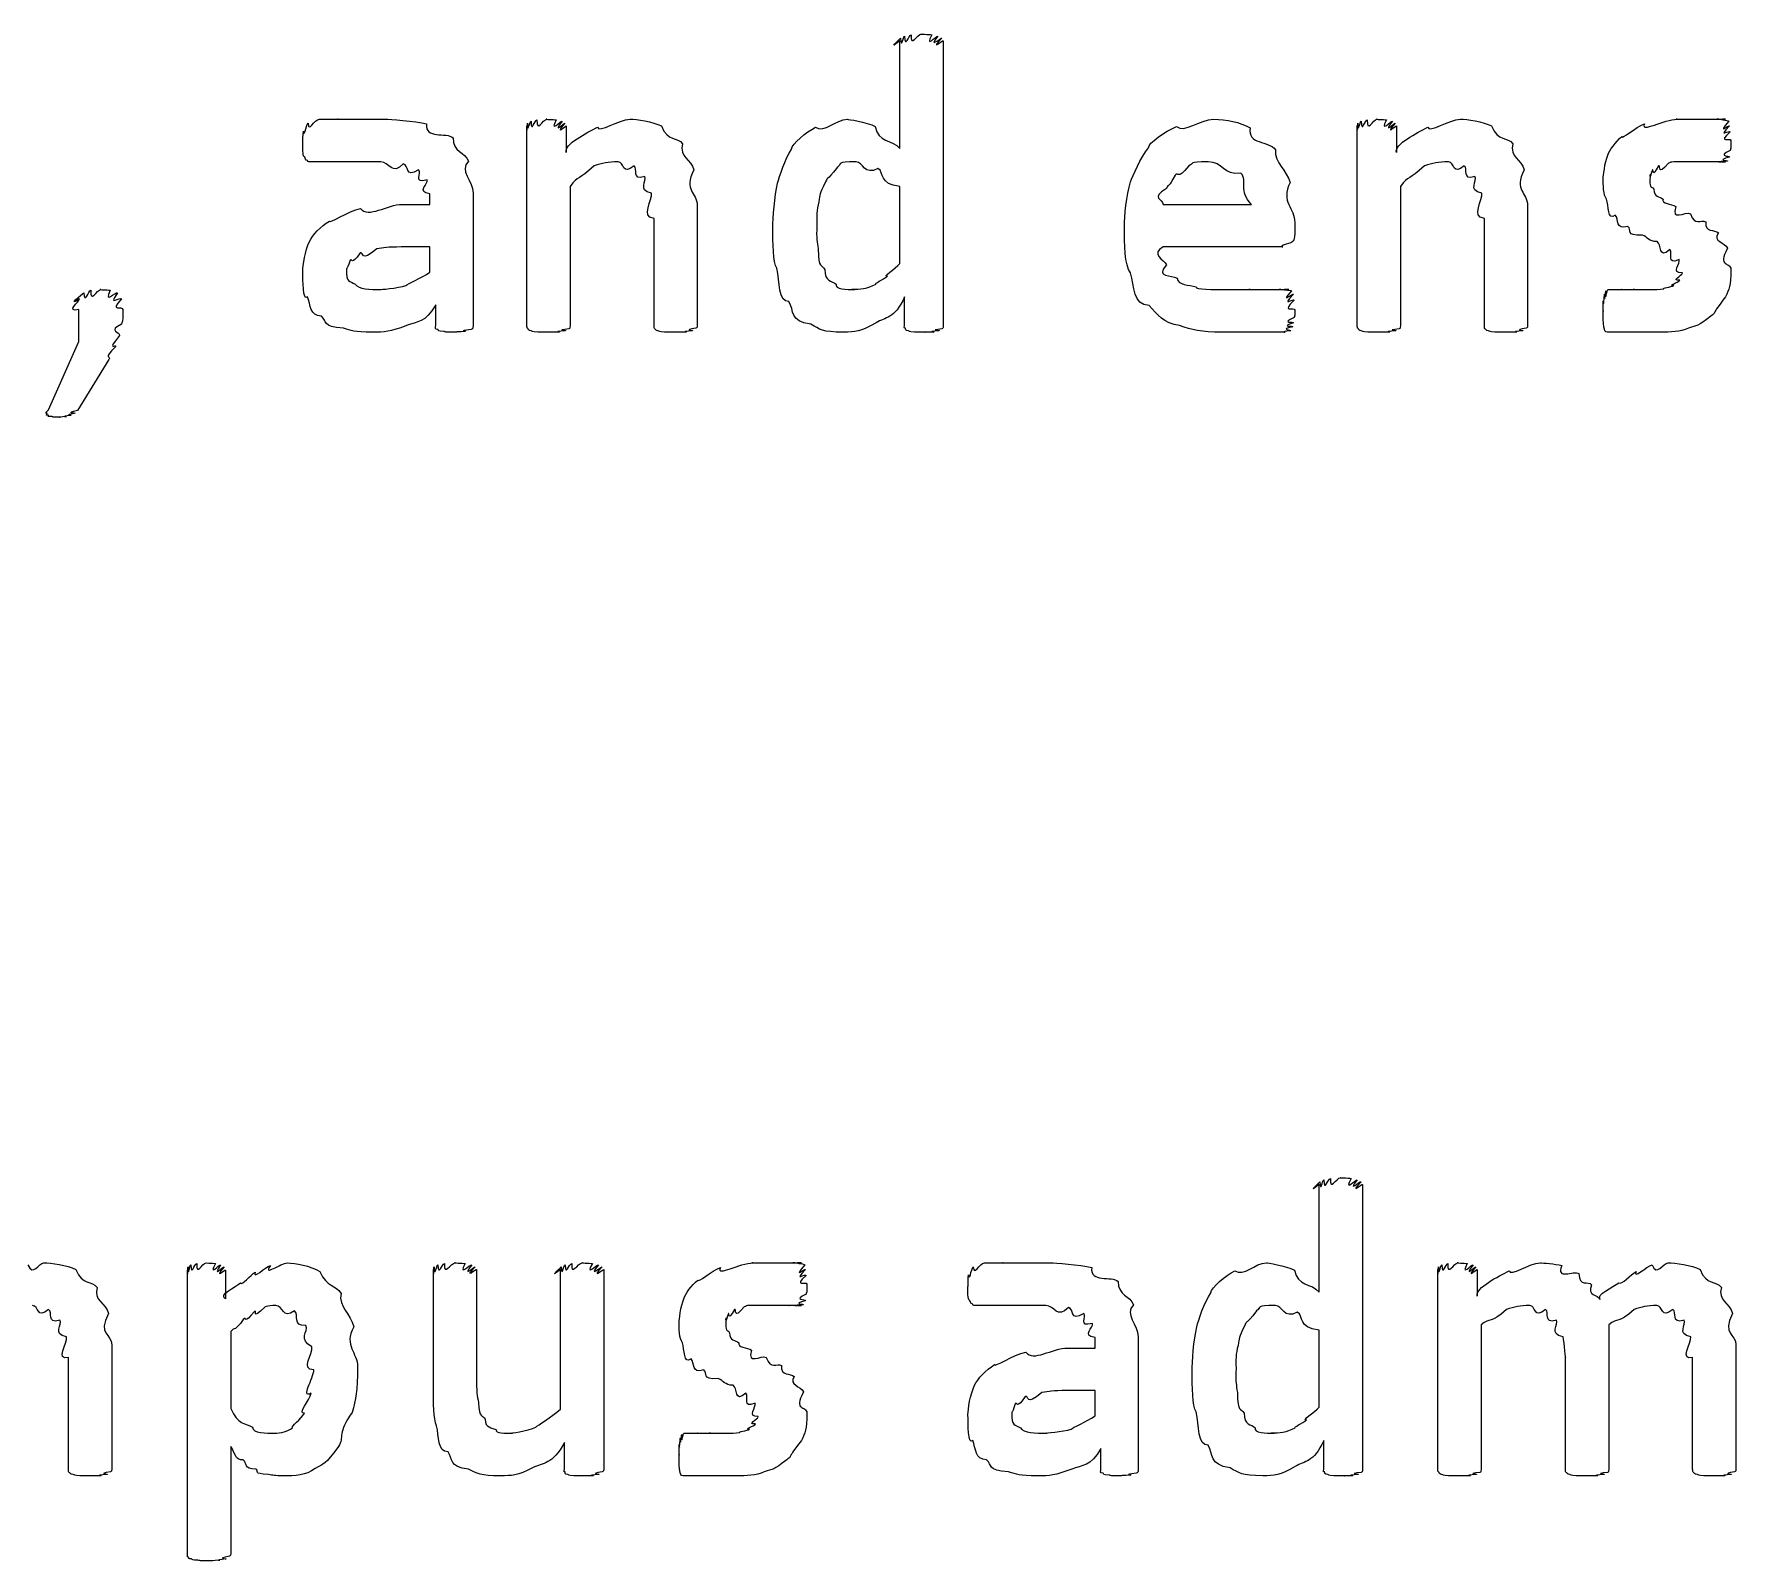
# Model space of a CAD drawing. Header units: millimetres. Extents: x 0 to 216, y 0 to 279.
# Drawn here: x 143.19 to 157.29, y 19.05 to 31.69 of the extents above; entities that cross this region are included whole.
import ezdxf

# ---------------------------------------------------------------- set-up
doc = ezdxf.new("R2010")
doc.units = ezdxf.units.MM
doc.layers.get('0').update_dxf_attribs({"linetype": 'CONTINUOUS'})

msp = doc.modelspace()

# ---------------------------------------------------------------- linework, layer by layer
at = {"color": 0}
for p, q in [((150.363, 30.7468), (150.363, 31.6398)), ((150.721, 31.6398), (150.721, 29.2806)), ((147.272, 29.2806), (147.272, 30.9342)), ((147.598, 30.9342), (147.598, 30.7137)), ((154.153, 29.2806), (154.153, 30.9342)), ((154.478, 30.9342), (154.478, 30.7137)), ((146.468, 30.2838), (146.468, 30.372)), ((146.826, 30.3775), (146.826, 29.2806)), ((147.63, 30.4326), (147.63, 29.2806)), ((150.363, 29.7932), (150.363, 30.4326)), ((154.511, 30.4326), (154.511, 29.2806)), ((146.242, 30.2838), (146.468, 30.2838)), ((148.683, 30.2727), (148.683, 29.2806)), ((152.543, 30.2838), (153.276, 30.2838)), ((155.564, 30.2727), (155.564, 29.2806)), ((148.325, 29.2806), (148.325, 30.168)), ((153.635, 30.1349), (153.635, 30.0743)), ((155.206, 29.2806), (155.206, 30.168)), ((146.468, 29.931), (146.231, 29.931)), ((146.468, 29.7215), (146.468, 29.931)), ((153.53, 29.931), (152.543, 29.931)), ((157.249, 29.7436), (157.249, 29.7436)), ((150.402, 29.2861), (150.402, 29.5176)), ((143.56, 29.1483), (143.56, 29.4128)), ((143.924, 29.4128), (143.924, 29.4128)), ((146.517, 29.2806), (146.517, 29.4514)), ((143.306, 28.5805), (143.56, 29.1483)), ((143.808, 28.9994), (143.549, 28.575)), ((153.837, 21.2728), (153.837, 22.1657)), ((154.196, 22.1657), (154.196, 19.8065)), ((144.458, 19.1065), (144.458, 21.4547)), ((144.773, 21.4547), (144.773, 21.2176)), ((146.497, 20.4735), (146.497, 21.4602)), ((146.855, 21.4602), (146.855, 20.5727)), ((147.549, 20.3026), (147.549, 21.4602)), ((147.908, 21.4602), (147.908, 19.8065)), ((154.821, 19.8065), (154.821, 21.4602)), ((155.146, 21.4602), (155.146, 21.2397)), ((144.817, 20.9476), (144.817, 20.3081)), ((151.98, 20.8098), (151.98, 20.898)), ((152.338, 20.9035), (152.338, 19.8065)), ((153.837, 20.3192), (153.837, 20.9586)), ((155.18, 21.0027), (155.18, 19.8065)), ((156.238, 21.0027), (156.238, 19.8065)), ((143.473, 19.8065), (143.473, 20.7326)), ((143.831, 20.8373), (143.831, 19.8065)), ((151.754, 20.8098), (151.98, 20.8098)), ((155.879, 19.8065), (155.879, 20.7326)), ((156.932, 19.8065), (156.932, 20.7326)), ((157.291, 20.8373), (157.291, 19.8065)), ((145.506, 20.6279), (145.506, 20.6279)), ((145.869, 20.6554), (145.869, 20.6554)), ((151.98, 20.457), (151.743, 20.457)), ((151.98, 20.2475), (151.98, 20.457)), ((149.592, 20.2696), (149.592, 20.2696)), ((147.582, 19.8065), (147.582, 20.027)), ((153.876, 19.8121), (153.876, 20.0436)), ((144.817, 19.994), (144.817, 19.1065)), ((152.029, 19.8065), (152.029, 19.9774))]:
    msp.add_line(p, q, dxfattribs=at)
for points in [[(150.363, 31.6398), (150.247, 31.5474), (150.364, 31.6536), (150.369, 31.6618)], [(150.369, 31.6618), (150.376, 31.5626), (150.387, 31.6742), (150.402, 31.6784)], [(150.402, 31.6784), (150.405, 31.5695), (150.435, 31.6852), (150.457, 31.6894)], [(150.457, 31.6894), (150.449, 31.5764), (150.507, 31.6949), (150.54, 31.6949)], [(150.54, 31.6949), (150.519, 31.6949), (150.606, 31.6921), (150.628, 31.6894)], [(150.628, 31.6894), (150.563, 31.5695), (150.666, 31.6811), (150.677, 31.6784)], [(150.677, 31.6784), (150.589, 31.5626), (150.702, 31.6687), (150.711, 31.6618)], [(150.711, 31.6618), (150.603, 31.5474), (150.721, 31.6466), (150.721, 31.6398)], [(145.415, 30.7909), (145.415, 30.7826), (145.416, 30.8681), (145.42, 30.8901)], [(145.42, 30.8901), (145.426, 30.8267), (145.44, 30.9342), (145.459, 30.9563)], [(145.459, 30.9563), (145.462, 30.8708), (145.508, 30.9893), (145.553, 30.9893)], [(145.553, 30.9893), (145.55, 30.9893), (145.647, 30.9893), (145.707, 30.9893)], [(145.707, 30.9893), (145.668, 30.9893), (145.828, 30.9893), (145.894, 30.9893)], [(145.894, 30.9893), (145.922, 30.9893), (146.033, 30.9893), (146.104, 30.9893)], [(146.104, 30.9893), (146.123, 30.9893), (146.348, 30.9755), (146.44, 30.9507)], [(146.44, 30.9507), (146.425, 30.8198), (146.605, 30.886), (146.66, 30.835)], [(147.272, 30.9342), (147.272, 30.8419), (147.274, 30.948), (147.278, 30.9563)], [(147.278, 30.9563), (147.279, 30.8571), (147.29, 30.9687), (147.306, 30.9728)], [(147.306, 30.9728), (147.308, 30.8681), (147.336, 30.9838), (147.355, 30.9838)], [(147.355, 30.9838), (147.35, 30.8708), (147.405, 30.9893), (147.438, 30.9893)], [(147.438, 30.9893), (147.411, 30.9893), (147.493, 30.9866), (147.515, 30.9838)], [(147.515, 30.9838), (147.455, 30.8681), (147.554, 30.9797), (147.564, 30.9728)], [(147.564, 30.9728), (147.478, 30.8571), (147.582, 30.9631), (147.586, 30.9563)], [(147.586, 30.9563), (147.489, 30.8419), (147.598, 30.9411), (147.598, 30.9342)], [(147.598, 30.7137), (147.577, 30.7826), (147.771, 30.8791), (147.857, 30.9232)], [(147.857, 30.9232), (147.868, 30.8708), (148.034, 30.9893), (148.127, 30.9893)], [(148.127, 30.9893), (148.179, 30.9893), (148.316, 30.97), (148.386, 30.9342)], [(148.386, 30.9342), (148.441, 30.7978), (148.518, 30.8474), (148.562, 30.7854)], [(149.465, 30.7413), (149.468, 30.7867), (149.586, 30.8818), (149.663, 30.9232)], [(149.663, 30.9232), (149.74, 30.8708), (149.829, 30.9893), (149.928, 30.9893)], [(149.928, 30.9893), (149.924, 30.9893), (150.089, 30.9687), (150.159, 30.9287)], [(150.159, 30.9287), (150.181, 30.7909), (150.297, 30.8267), (150.363, 30.7468)], [(152.422, 30.7523), (152.418, 30.7909), (152.561, 30.8874), (152.654, 30.9287)], [(152.654, 30.9287), (152.72, 30.8708), (152.848, 30.9893), (152.962, 30.9893)], [(152.962, 30.9893), (153.069, 30.9893), (153.18, 30.9645), (153.265, 30.9177)], [(153.265, 30.9177), (153.238, 30.7799), (153.42, 30.813), (153.475, 30.7358)], [(154.153, 30.9342), (154.153, 30.8419), (154.154, 30.948), (154.158, 30.9563)], [(154.158, 30.9563), (154.16, 30.8571), (154.171, 30.9687), (154.186, 30.9728)], [(154.186, 30.9728), (154.189, 30.8681), (154.216, 30.9838), (154.236, 30.9838)], [(154.236, 30.9838), (154.23, 30.8708), (154.285, 30.9893), (154.318, 30.9893)], [(154.318, 30.9893), (154.292, 30.9893), (154.373, 30.9866), (154.395, 30.9838)], [(154.395, 30.9838), (154.336, 30.8681), (154.434, 30.9797), (154.445, 30.9728)], [(154.445, 30.9728), (154.358, 30.8571), (154.463, 30.9631), (154.467, 30.9563)], [(154.467, 30.9563), (154.369, 30.8419), (154.478, 30.9411), (154.478, 30.9342)], [(154.478, 30.7137), (154.457, 30.7826), (154.652, 30.8791), (154.737, 30.9232)], [(154.737, 30.9232), (154.748, 30.8708), (154.915, 30.9893), (155.007, 30.9893)], [(155.007, 30.9893), (155.06, 30.9893), (155.196, 30.97), (155.266, 30.9342)], [(155.266, 30.9342), (155.321, 30.7978), (155.399, 30.8474), (155.443, 30.7854)], [(156.345, 30.846), (156.345, 30.8198), (156.458, 30.9246), (156.533, 30.9507)], [(156.533, 30.9507), (156.495, 30.8708), (156.7, 30.9893), (156.803, 30.9893)], [(156.803, 30.9893), (156.76, 30.9893), (156.891, 30.9893), (156.935, 30.9893)], [(156.935, 30.9893), (156.965, 30.9893), (157.019, 30.9893), (157.056, 30.9893)], [(157.056, 30.9893), (157.04, 30.9893), (157.124, 30.9893), (157.15, 30.9893)], [(157.15, 30.9893), (157.091, 30.9893), (157.194, 30.9893), (157.205, 30.9893)], [(157.205, 30.9893), (157.117, 30.9893), (157.229, 30.9838), (157.233, 30.9728)], [(157.233, 30.9728), (157.124, 30.8488), (157.238, 30.948), (157.238, 30.9342)], [(157.238, 30.9342), (157.128, 30.824), (157.244, 30.9066), (157.244, 30.8846)], [(145.415, 30.7248), (145.415, 30.7165), (145.415, 30.7689), (145.415, 30.7909)], [(146.66, 30.835), (146.656, 30.7165), (146.761, 30.7192), (146.787, 30.6421)], [(148.562, 30.7854), (148.529, 30.6765), (148.637, 30.6544), (148.656, 30.5704)], [(152.273, 30.4712), (152.292, 30.518), (152.359, 30.6751), (152.422, 30.7523)], [(155.443, 30.7854), (155.41, 30.6765), (155.517, 30.6544), (155.537, 30.5704)], [(156.229, 30.6917), (156.242, 30.7316), (156.293, 30.8019), (156.345, 30.846)], [(157.244, 30.8846), (157.131, 30.7826), (157.249, 30.8419), (157.249, 30.813)], [(157.249, 30.813), (157.249, 30.7248), (157.246, 30.7551), (157.244, 30.7303)], [(145.431, 30.6751), (145.417, 30.6765), (145.417, 30.7055), (145.415, 30.7248)], [(145.453, 30.6476), (145.433, 30.6503), (145.438, 30.6641), (145.431, 30.6751)], [(145.481, 30.6366), (145.448, 30.6366), (145.46, 30.6393), (145.453, 30.6476)], [(145.553, 30.6366), (145.473, 30.6366), (145.495, 30.6366), (145.481, 30.6366)], [(145.674, 30.6366), (145.539, 30.6366), (145.586, 30.6366), (145.553, 30.6366)], [(145.839, 30.6366), (145.752, 30.6366), (145.721, 30.6366), (145.674, 30.6366)], [(146.06, 30.6366), (145.881, 30.6366), (145.905, 30.6366), (145.839, 30.6366)], [(146.247, 30.62), (146.153, 30.518), (146.133, 30.6366), (146.06, 30.6366)], [(146.374, 30.5704), (146.255, 30.496), (146.298, 30.609), (146.247, 30.62)], [(146.787, 30.6421), (146.707, 30.5621), (146.826, 30.4767), (146.826, 30.3775)], [(148.027, 30.6366), (147.945, 30.6366), (147.895, 30.6255), (147.829, 30.6035)], [(148.16, 30.6035), (148.062, 30.518), (148.078, 30.6366), (148.027, 30.6366)], [(149.349, 30.4602), (149.362, 30.5111), (149.412, 30.6641), (149.465, 30.7413)], [(149.999, 30.6366), (149.829, 30.6366), (149.889, 30.6214), (149.845, 30.5925)], [(150.181, 30.5814), (150.067, 30.518), (150.061, 30.6366), (149.999, 30.6366)], [(152.918, 30.6366), (152.745, 30.6366), (152.805, 30.6255), (152.758, 30.6035)], [(153.188, 30.5428), (153.042, 30.518), (153.04, 30.6366), (152.918, 30.6366)], [(153.475, 30.7358), (153.465, 30.6255), (153.57, 30.5676), (153.596, 30.4657)], [(154.908, 30.6366), (154.825, 30.6366), (154.776, 30.6255), (154.71, 30.6035)], [(155.04, 30.6035), (154.942, 30.518), (154.959, 30.6366), (154.908, 30.6366)], [(156.191, 30.5098), (156.191, 30.5001), (156.203, 30.6366), (156.229, 30.6917)], [(156.731, 30.6255), (156.635, 30.507), (156.67, 30.6145), (156.649, 30.6035)], [(156.852, 30.6366), (156.705, 30.6366), (156.767, 30.6324), (156.731, 30.6255)], [(156.99, 30.6366), (156.919, 30.6366), (156.904, 30.6366), (156.852, 30.6366)], [(157.095, 30.6366), (156.998, 30.6366), (157.03, 30.6366), (156.99, 30.6366)], [(157.167, 30.6366), (157.058, 30.6366), (157.124, 30.6366), (157.095, 30.6366)], [(157.205, 30.6366), (157.095, 30.6366), (157.185, 30.6366), (157.167, 30.6366)], [(157.222, 30.6421), (157.109, 30.6366), (157.212, 30.6366), (157.205, 30.6366)], [(157.238, 30.6751), (157.12, 30.6476), (157.229, 30.6489), (157.222, 30.6421)], [(157.244, 30.7303), (157.128, 30.6765), (157.241, 30.6889), (157.238, 30.6751)], [(146.445, 30.4877), (146.322, 30.4519), (146.407, 30.5484), (146.374, 30.5704)], [(146.468, 30.372), (146.352, 30.3857), (146.459, 30.4546), (146.445, 30.4877)], [(147.829, 30.6035), (147.698, 30.4781), (147.7, 30.5277), (147.63, 30.4326)], [(148.248, 30.5153), (148.135, 30.4781), (148.196, 30.5842), (148.16, 30.6035)], [(148.303, 30.3775), (148.183, 30.4009), (148.273, 30.4781), (148.248, 30.5153)], [(148.656, 30.5704), (148.565, 30.394), (148.683, 30.3899), (148.683, 30.2727)], [(149.746, 30.4712), (149.692, 30.3609), (149.702, 30.3678), (149.691, 30.3058)], [(149.845, 30.5925), (149.743, 30.4602), (149.771, 30.5222), (149.746, 30.4712)], [(150.363, 30.4326), (150.184, 30.4491), (150.239, 30.5484), (150.181, 30.5814)], [(152.224, 30.1019), (152.224, 30.1804), (152.24, 30.3609), (152.273, 30.4712)], [(152.643, 30.5263), (152.59, 30.4161), (152.589, 30.4602), (152.571, 30.4161)], [(152.758, 30.6035), (152.654, 30.4781), (152.676, 30.5594), (152.643, 30.5263)], [(153.276, 30.2838), (153.163, 30.394), (153.25, 30.4794), (153.188, 30.5428)], [(153.596, 30.4657), (153.516, 30.3017), (153.635, 30.2521), (153.635, 30.1349)], [(154.71, 30.6035), (154.579, 30.4781), (154.58, 30.5277), (154.511, 30.4326)], [(155.128, 30.5153), (155.015, 30.4781), (155.076, 30.5842), (155.04, 30.6035)], [(155.184, 30.3775), (155.064, 30.4009), (155.153, 30.4781), (155.128, 30.5153)], [(155.537, 30.5704), (155.446, 30.394), (155.564, 30.3899), (155.564, 30.2727)], [(156.218, 30.3279), (156.191, 30.3637), (156.191, 30.4395), (156.191, 30.5098)], [(156.599, 30.5704), (156.568, 30.4629), (156.582, 30.5456), (156.582, 30.5318)], [(156.582, 30.5318), (156.568, 30.4009), (156.591, 30.4436), (156.61, 30.4105)], [(156.649, 30.6035), (156.591, 30.4891), (156.61, 30.5842), (156.599, 30.5704)], [(148.325, 30.168), (148.209, 30.1763), (148.317, 30.3251), (148.303, 30.3775)], [(149.31, 30.0853), (149.31, 30.1735), (149.323, 30.3499), (149.349, 30.4602)], [(152.571, 30.4161), (152.436, 30.3306), (152.543, 30.3306), (152.543, 30.2838)], [(155.206, 30.168), (155.09, 30.1763), (155.198, 30.3251), (155.184, 30.3775)], [(156.29, 30.1956), (156.227, 30.1432), (156.236, 30.2755), (156.218, 30.3279)], [(156.61, 30.4105), (156.61, 30.3389), (156.657, 30.3527), (156.687, 30.3279)], [(156.687, 30.3279), (156.672, 30.2907), (156.755, 30.2852), (156.792, 30.2672)], [(145.635, 30.146), (145.631, 30.1212), (145.791, 30.2286), (145.894, 30.2507)], [(145.894, 30.2507), (145.955, 30.1653), (146.112, 30.2838), (146.242, 30.2838)], [(149.691, 30.3058), (149.67, 30.2355), (149.674, 30.1804), (149.674, 30.1184)], [(156.395, 30.1019), (156.29, 30.0702), (156.323, 30.1584), (156.29, 30.1956)], [(156.792, 30.2672), (156.749, 30.1363), (156.872, 30.2286), (156.913, 30.2066)], [(156.913, 30.2066), (156.952, 30.0964), (156.998, 30.1653), (157.04, 30.1405)], [(145.47, 29.9751), (145.492, 30.0302), (145.565, 30.1019), (145.635, 30.146)], [(149.344, 29.7546), (149.31, 29.8015), (149.31, 29.9709), (149.31, 30.0853)], [(149.674, 30.1184), (149.67, 29.9861), (149.677, 29.9806), (149.685, 29.9145)], [(152.273, 29.716), (152.224, 29.7794), (152.224, 29.9544), (152.224, 30.1019)], [(153.635, 30.0743), (153.635, 29.9751), (153.624, 29.9861), (153.602, 29.9641)], [(156.516, 30.0302), (156.367, 30.0192), (156.435, 30.0757), (156.395, 30.1019)], [(157.04, 30.1405), (157.032, 30.044), (157.114, 30.0826), (157.145, 30.0468)], [(157.145, 30.0468), (157.095, 29.9751), (157.202, 29.9709), (157.222, 29.92)], [(145.415, 29.7326), (145.415, 29.7725), (145.433, 29.9048), (145.47, 29.9751)], [(146.027, 29.9145), (145.885, 29.7946), (145.925, 29.8952), (145.889, 29.8814)], [(146.231, 29.931), (146.116, 29.931), (146.085, 29.9255), (146.027, 29.9145)], [(149.685, 29.9145), (149.688, 29.7394), (149.714, 29.7946), (149.74, 29.7436)], [(152.543, 29.931), (152.436, 29.8759), (152.552, 29.8263), (152.571, 29.7822)], [(153.602, 29.9641), (153.472, 29.931), (153.555, 29.931), (153.53, 29.931)], [(156.638, 29.9751), (156.568, 29.9779), (156.56, 30.0109), (156.516, 30.0302)], [(156.742, 29.909), (156.646, 29.8235), (156.677, 29.9558), (156.638, 29.9751)], [(156.819, 29.8263), (156.709, 29.7767), (156.775, 29.8869), (156.742, 29.909)], [(157.222, 29.92), (157.131, 29.7574), (157.249, 29.8125), (157.249, 29.7436)], [(145.806, 29.8208), (145.774, 29.7174), (145.778, 29.7725), (145.778, 29.7436)], [(145.889, 29.8814), (145.812, 29.7656), (145.824, 29.8456), (145.806, 29.8208)], [(150.259, 29.6885), (150.21, 29.6802), (150.326, 29.7518), (150.363, 29.7932)], [(152.571, 29.7822), (152.473, 29.6733), (152.618, 29.705), (152.659, 29.6719)], [(156.847, 29.716), (156.745, 29.7133), (156.837, 29.7959), (156.819, 29.8263)], [(145.453, 29.5176), (145.415, 29.4817), (145.415, 29.6513), (145.415, 29.7326)], [(145.778, 29.7436), (145.774, 29.6361), (145.802, 29.6513), (145.85, 29.6223)], [(145.85, 29.6223), (145.874, 29.5782), (145.973, 29.5782), (146.065, 29.5782)], [(146.269, 29.6113), (146.281, 29.6251), (146.397, 29.6733), (146.468, 29.7215)], [(149.443, 29.479), (149.354, 29.4707), (149.365, 29.6471), (149.344, 29.7546)], [(149.74, 29.7436), (149.74, 29.6402), (149.797, 29.6554), (149.834, 29.6223)], [(149.834, 29.6223), (149.818, 29.5782), (149.925, 29.5782), (149.988, 29.5782)], [(150.077, 29.5892), (150.085, 29.592), (150.134, 29.6072), (150.165, 29.6223)], [(150.165, 29.6223), (150.144, 29.6251), (150.225, 29.6623), (150.259, 29.6885)], [(152.428, 29.4459), (152.292, 29.4459), (152.309, 29.6085), (152.273, 29.716)], [(152.659, 29.6719), (152.672, 29.6113), (152.753, 29.6182), (152.819, 29.6003)], [(156.775, 29.6113), (156.72, 29.6113), (156.814, 29.6361), (156.825, 29.6554)], [(156.825, 29.6554), (156.745, 29.6471), (156.847, 29.694), (156.847, 29.716)], [(157.249, 29.7436), (157.249, 29.603), (157.234, 29.5837), (157.205, 29.5176)], [(143.56, 29.4128), (143.445, 29.3867), (143.561, 29.479), (143.565, 29.501)], [(143.565, 29.501), (143.456, 29.4308), (143.583, 29.5396), (143.599, 29.5506)], [(143.599, 29.5506), (143.607, 29.4528), (143.637, 29.5686), (143.659, 29.5727)], [(143.659, 29.5727), (143.651, 29.4597), (143.709, 29.5782), (143.742, 29.5782)], [(143.742, 29.5782), (143.714, 29.5782), (143.797, 29.5754), (143.819, 29.5727)], [(143.819, 29.5727), (143.761, 29.4528), (143.865, 29.5617), (143.88, 29.5506)], [(143.88, 29.5506), (143.792, 29.4308), (143.904, 29.5231), (143.913, 29.501)], [(143.913, 29.501), (143.805, 29.3867), (143.924, 29.4487), (143.924, 29.4128)], [(145.569, 29.3577), (145.47, 29.3577), (145.482, 29.4542), (145.453, 29.5176)], [(146.065, 29.5782), (146.039, 29.5782), (146.206, 29.5892), (146.269, 29.6113)], [(149.625, 29.2916), (149.445, 29.3164), (149.49, 29.4018), (149.443, 29.479)], [(149.988, 29.5782), (149.909, 29.5782), (150.046, 29.581), (150.077, 29.5892)], [(150.402, 29.5176), (150.314, 29.3274), (150.245, 29.3536), (150.165, 29.3026)], [(152.819, 29.6003), (152.804, 29.5782), (152.965, 29.5782), (153.061, 29.5782)], [(153.061, 29.5782), (153.095, 29.5782), (153.206, 29.5782), (153.265, 29.5782)], [(153.265, 29.5782), (153.212, 29.5782), (153.373, 29.5782), (153.414, 29.5782)], [(153.414, 29.5782), (153.414, 29.5782), (153.493, 29.5782), (153.519, 29.5782)], [(153.519, 29.5782), (153.469, 29.5782), (153.57, 29.5782), (153.585, 29.5782)], [(153.585, 29.5782), (153.494, 29.5782), (153.603, 29.5741), (153.607, 29.5672)], [(153.607, 29.5672), (153.505, 29.4487), (153.62, 29.5534), (153.624, 29.5396)], [(153.624, 29.5396), (153.513, 29.4239), (153.629, 29.5121), (153.629, 29.49)], [(153.629, 29.49), (153.516, 29.3798), (153.635, 29.4404), (153.635, 29.4073)], [(156.191, 29.4845), (156.194, 29.4197), (156.198, 29.5245), (156.202, 29.5396)], [(156.191, 29.4018), (156.191, 29.3756), (156.191, 29.4624), (156.191, 29.4845)], [(156.202, 29.5396), (156.202, 29.4487), (156.209, 29.5631), (156.213, 29.5672)], [(156.213, 29.5672), (156.209, 29.4597), (156.221, 29.5782), (156.229, 29.5782)], [(156.229, 29.5782), (156.227, 29.5782), (156.254, 29.5782), (156.274, 29.5782)], [(156.274, 29.5782), (156.268, 29.5782), (156.319, 29.5782), (156.345, 29.5782)], [(156.345, 29.5782), (156.323, 29.5782), (156.409, 29.5782), (156.45, 29.5782)], [(156.45, 29.5782), (156.403, 29.5782), (156.536, 29.5782), (156.588, 29.5782)], [(156.588, 29.5782), (156.613, 29.5782), (156.662, 29.5796), (156.693, 29.5837)], [(156.693, 29.5837), (156.676, 29.5892), (156.753, 29.6003), (156.775, 29.6113)], [(157.205, 29.5176), (157.076, 29.3577), (157.139, 29.4018), (157.084, 29.3577)], [(143.924, 29.4128), (143.924, 29.3054), (143.92, 29.3274), (143.913, 29.2916)], [(145.751, 29.2585), (145.569, 29.2696), (145.62, 29.3136), (145.569, 29.3577)], [(146.517, 29.4514), (146.429, 29.2985), (146.363, 29.3164), (146.275, 29.2806)], [(152.681, 29.2806), (152.546, 29.2985), (152.496, 29.3715), (152.428, 29.4459)], [(153.629, 29.3467), (153.513, 29.2916), (153.627, 29.3164), (153.624, 29.3026)], [(153.635, 29.4073), (153.635, 29.3247), (153.632, 29.3646), (153.629, 29.3467)], [(156.197, 29.2696), (156.191, 29.2874), (156.191, 29.3467), (156.191, 29.4018)], [(157.084, 29.3577), (156.97, 29.2696), (156.97, 29.2806), (156.897, 29.2585)], [(143.896, 29.1979), (143.78, 29.0573), (143.877, 29.1345), (143.863, 29.1042)], [(143.913, 29.2916), (143.794, 29.2365), (143.903, 29.2268), (143.896, 29.1979)], [(145.994, 29.2255), (145.83, 29.2255), (145.824, 29.2365), (145.751, 29.2585)], [(146.275, 29.2806), (146.134, 29.2255), (146.093, 29.2255), (145.994, 29.2255)], [(146.534, 29.2475), (146.502, 29.2475), (146.517, 29.2654), (146.517, 29.2806)], [(146.583, 29.231), (146.524, 29.2323), (146.545, 29.2392), (146.534, 29.2475)], [(146.672, 29.2255), (146.568, 29.2255), (146.605, 29.2268), (146.583, 29.231)], [(146.76, 29.231), (146.645, 29.2255), (146.711, 29.2255), (146.672, 29.2255)], [(146.809, 29.2475), (146.685, 29.2323), (146.782, 29.2337), (146.76, 29.231)], [(146.826, 29.2806), (146.826, 29.2475), (146.82, 29.2544), (146.809, 29.2475)], [(147.278, 29.2585), (147.272, 29.2544), (147.272, 29.2723), (147.272, 29.2806)], [(147.306, 29.2365), (147.283, 29.2392), (147.285, 29.2503), (147.278, 29.2585)], [(147.361, 29.2255), (147.308, 29.2282), (147.319, 29.2323), (147.306, 29.2365)], [(147.449, 29.2255), (147.356, 29.2255), (147.385, 29.2255), (147.361, 29.2255)], [(147.537, 29.2255), (147.427, 29.2255), (147.484, 29.2255), (147.449, 29.2255)], [(147.592, 29.2365), (147.473, 29.2282), (147.562, 29.2282), (147.537, 29.2255)], [(147.62, 29.253), (147.5, 29.2392), (147.606, 29.2433), (147.592, 29.2365)], [(147.63, 29.2806), (147.628, 29.2503), (147.627, 29.2599), (147.62, 29.253)], [(148.331, 29.253), (148.326, 29.2503), (148.325, 29.2696), (148.325, 29.2806)], [(148.358, 29.2365), (148.337, 29.2392), (148.337, 29.2489), (148.331, 29.253)], [(148.413, 29.2255), (148.364, 29.2282), (148.372, 29.2323), (148.358, 29.2365)], [(148.507, 29.2255), (148.41, 29.2255), (148.438, 29.2255), (148.413, 29.2255)], [(148.59, 29.2255), (148.481, 29.2255), (148.54, 29.2255), (148.507, 29.2255)], [(148.645, 29.2365), (148.529, 29.2282), (148.615, 29.2282), (148.59, 29.2255)], [(148.673, 29.2585), (148.554, 29.2392), (148.659, 29.2433), (148.645, 29.2365)], [(148.683, 29.2806), (148.683, 29.2544), (148.679, 29.2654), (148.673, 29.2585)], [(149.895, 29.2255), (149.714, 29.2255), (149.702, 29.2475), (149.625, 29.2916)], [(150.165, 29.3026), (150.034, 29.2255), (149.994, 29.2255), (149.895, 29.2255)], [(150.408, 29.2585), (150.391, 29.2544), (150.402, 29.2751), (150.402, 29.2861)], [(150.435, 29.2365), (150.402, 29.2392), (150.414, 29.2503), (150.408, 29.2585)], [(150.484, 29.2255), (150.427, 29.2282), (150.449, 29.2323), (150.435, 29.2365)], [(150.567, 29.2255), (150.468, 29.2255), (150.507, 29.2255), (150.484, 29.2255)], [(150.639, 29.2255), (150.526, 29.2255), (150.592, 29.2255), (150.567, 29.2255)], [(150.688, 29.2365), (150.57, 29.2282), (150.661, 29.2282), (150.639, 29.2255)], [(150.711, 29.253), (150.592, 29.2392), (150.7, 29.2433), (150.688, 29.2365)], [(150.721, 29.2806), (150.721, 29.2503), (150.717, 29.2599), (150.711, 29.253)], [(153.028, 29.2255), (152.863, 29.2255), (152.78, 29.2433), (152.681, 29.2806)], [(153.243, 29.2255), (153.072, 29.2255), (153.106, 29.2255), (153.028, 29.2255)], [(153.42, 29.2255), (153.322, 29.2255), (153.309, 29.2255), (153.243, 29.2255)], [(153.547, 29.2255), (153.425, 29.2255), (153.471, 29.2255), (153.42, 29.2255)], [(153.602, 29.2365), (153.491, 29.2255), (153.58, 29.2255), (153.547, 29.2255)], [(153.618, 29.2696), (153.502, 29.2433), (153.609, 29.2475), (153.602, 29.2365)], [(153.624, 29.3026), (153.509, 29.2654), (153.621, 29.2806), (153.618, 29.2696)], [(154.158, 29.2585), (154.153, 29.2544), (154.153, 29.2723), (154.153, 29.2806)], [(154.186, 29.2365), (154.164, 29.2392), (154.165, 29.2503), (154.158, 29.2585)], [(154.241, 29.2255), (154.189, 29.2282), (154.2, 29.2323), (154.186, 29.2365)], [(154.329, 29.2255), (154.237, 29.2255), (154.266, 29.2255), (154.241, 29.2255)], [(154.418, 29.2255), (154.307, 29.2255), (154.365, 29.2255), (154.329, 29.2255)], [(154.473, 29.2365), (154.354, 29.2282), (154.442, 29.2282), (154.418, 29.2255)], [(154.5, 29.253), (154.38, 29.2392), (154.486, 29.2433), (154.473, 29.2365)], [(154.511, 29.2806), (154.509, 29.2503), (154.507, 29.2599), (154.5, 29.253)], [(155.211, 29.253), (155.207, 29.2503), (155.206, 29.2696), (155.206, 29.2806)], [(155.239, 29.2365), (155.218, 29.2392), (155.218, 29.2489), (155.211, 29.253)], [(155.294, 29.2255), (155.244, 29.2282), (155.253, 29.2323), (155.239, 29.2365)], [(155.388, 29.2255), (155.291, 29.2255), (155.319, 29.2255), (155.294, 29.2255)], [(155.47, 29.2255), (155.362, 29.2255), (155.421, 29.2255), (155.388, 29.2255)], [(155.525, 29.2365), (155.41, 29.2282), (155.495, 29.2282), (155.47, 29.2255)], [(155.553, 29.2585), (155.435, 29.2392), (155.539, 29.2433), (155.525, 29.2365)], [(155.564, 29.2806), (155.564, 29.2544), (155.56, 29.2654), (155.553, 29.2585)], [(156.224, 29.2255), (156.202, 29.2255), (156.203, 29.2392), (156.197, 29.2696)], [(156.285, 29.2255), (156.227, 29.2255), (156.238, 29.2255), (156.224, 29.2255)], [(156.378, 29.2255), (156.279, 29.2255), (156.309, 29.2255), (156.285, 29.2255)], [(156.511, 29.2255), (156.356, 29.2255), (156.418, 29.2255), (156.378, 29.2255)], [(156.665, 29.2255), (156.568, 29.2255), (156.557, 29.2255), (156.511, 29.2255)], [(156.897, 29.2585), (156.826, 29.2255), (156.749, 29.2255), (156.665, 29.2255)], [(143.863, 29.1042), (143.75, 28.9939), (143.83, 29.0366), (143.808, 28.9994)], [(143.295, 28.553), (143.269, 28.5502), (143.298, 28.5695), (143.306, 28.5805)], [(143.306, 28.5364), (143.273, 28.535), (143.298, 28.5461), (143.295, 28.553)], [(143.339, 28.5254), (143.284, 28.524), (143.313, 28.5295), (143.306, 28.5364)], [(143.395, 28.5199), (143.313, 28.5199), (143.353, 28.5226), (143.339, 28.5254)], [(143.455, 28.5254), (143.361, 28.5199), (143.419, 28.5199), (143.395, 28.5199)], [(143.494, 28.5364), (143.39, 28.524), (143.469, 28.5254), (143.455, 28.5254)], [(143.527, 28.553), (143.417, 28.535), (143.508, 28.5405), (143.494, 28.5364)], [(143.549, 28.575), (143.43, 28.5502), (143.534, 28.5612), (143.527, 28.553)], [(153.837, 22.1657), (153.722, 22.0734), (153.839, 22.1795), (153.843, 22.1878)], [(153.843, 22.1878), (153.85, 22.0886), (153.861, 22.2002), (153.876, 22.2043)], [(153.876, 22.2043), (153.878, 22.0955), (153.909, 22.2112), (153.931, 22.2154)], [(153.931, 22.2154), (153.923, 22.1023), (153.98, 22.2209), (154.014, 22.2209)], [(154.014, 22.2209), (153.993, 22.2209), (154.08, 22.2181), (154.102, 22.2154)], [(154.102, 22.2154), (154.037, 22.0955), (154.141, 22.2071), (154.152, 22.2043)], [(154.152, 22.2043), (154.063, 22.0886), (154.176, 22.1947), (154.185, 22.1878)], [(154.185, 22.1878), (154.077, 22.0734), (154.196, 22.1726), (154.196, 22.1657)], [(143.137, 21.4988), (143.177, 21.3968), (143.225, 21.5153), (143.269, 21.5153)], [(143.269, 21.5153), (143.327, 21.5153), (143.463, 21.496), (143.534, 21.4602)], [(143.534, 21.4602), (143.589, 21.3238), (143.666, 21.3734), (143.71, 21.3114)], [(144.458, 21.4547), (144.458, 21.372), (144.46, 21.4781), (144.464, 21.4822)], [(144.464, 21.4822), (144.465, 21.383), (144.475, 21.4946), (144.486, 21.4988)], [(144.486, 21.4988), (144.491, 21.394), (144.516, 21.5098), (144.536, 21.5098)], [(144.536, 21.5098), (144.531, 21.3968), (144.582, 21.5153), (144.613, 21.5153)], [(144.613, 21.5153), (144.593, 21.5153), (144.671, 21.5126), (144.69, 21.5098)], [(144.69, 21.5098), (144.631, 21.394), (144.723, 21.5057), (144.734, 21.4988)], [(144.734, 21.4988), (144.657, 21.383), (144.757, 21.4891), (144.762, 21.4822)], [(144.762, 21.4822), (144.668, 21.3679), (144.773, 21.4657), (144.773, 21.4547)], [(144.899, 21.3499), (144.911, 21.3238), (144.979, 21.4161), (145.021, 21.4381)], [(145.021, 21.4381), (144.994, 21.372), (145.106, 21.4822), (145.147, 21.4933)], [(145.147, 21.4933), (145.078, 21.3968), (145.237, 21.5153), (145.285, 21.5153)], [(145.285, 21.5153), (145.351, 21.5153), (145.481, 21.4905), (145.555, 21.4437)], [(145.555, 21.4437), (145.616, 21.3058), (145.688, 21.3389), (145.732, 21.2617)], [(146.497, 21.4602), (146.497, 21.3679), (146.498, 21.474), (146.502, 21.4822)], [(146.502, 21.4822), (146.508, 21.383), (146.52, 21.4946), (146.535, 21.4988)], [(146.535, 21.4988), (146.536, 21.394), (146.568, 21.5098), (146.59, 21.5098)], [(146.59, 21.5098), (146.581, 21.3968), (146.641, 21.5153), (146.678, 21.5153)], [(146.678, 21.5153), (146.651, 21.5153), (146.739, 21.5126), (146.761, 21.5098)], [(146.761, 21.5098), (146.695, 21.394), (146.801, 21.5057), (146.816, 21.4988)], [(146.816, 21.4988), (146.724, 21.383), (146.84, 21.4891), (146.844, 21.4822)], [(146.844, 21.4822), (146.735, 21.372), (146.855, 21.4712), (146.855, 21.4602)], [(147.549, 21.4602), (147.434, 21.3679), (147.551, 21.474), (147.555, 21.4822)], [(147.555, 21.4822), (147.562, 21.383), (147.573, 21.4946), (147.588, 21.4988)], [(147.588, 21.4988), (147.591, 21.394), (147.621, 21.5098), (147.643, 21.5098)], [(147.643, 21.5098), (147.635, 21.3968), (147.694, 21.5153), (147.731, 21.5153)], [(147.731, 21.5153), (147.705, 21.5153), (147.792, 21.5126), (147.814, 21.5098)], [(147.814, 21.5098), (147.749, 21.394), (147.852, 21.5057), (147.864, 21.4988)], [(147.864, 21.4988), (147.775, 21.383), (147.888, 21.4891), (147.896, 21.4822)], [(147.896, 21.4822), (147.789, 21.3679), (147.908, 21.4671), (147.908, 21.4602)], [(148.688, 21.372), (148.688, 21.3458), (148.801, 21.4505), (148.875, 21.4767)], [(148.875, 21.4767), (148.838, 21.3968), (149.042, 21.5153), (149.145, 21.5153)], [(149.145, 21.5153), (149.102, 21.5153), (149.233, 21.5153), (149.277, 21.5153)], [(149.277, 21.5153), (149.308, 21.5153), (149.362, 21.5153), (149.399, 21.5153)], [(149.399, 21.5153), (149.382, 21.5153), (149.466, 21.5153), (149.492, 21.5153)], [(149.492, 21.5153), (149.433, 21.5153), (149.537, 21.5153), (149.547, 21.5153)], [(149.547, 21.5153), (149.459, 21.5153), (149.571, 21.5098), (149.575, 21.4988)], [(149.575, 21.4988), (149.466, 21.3747), (149.581, 21.474), (149.581, 21.4602)], [(149.581, 21.4602), (149.47, 21.3499), (149.586, 21.4326), (149.586, 21.4106)], [(150.932, 21.4161), (150.938, 21.3527), (150.952, 21.4602), (150.971, 21.4822)], [(150.971, 21.4822), (150.974, 21.3968), (151.021, 21.5153), (151.065, 21.5153)], [(151.065, 21.5153), (151.062, 21.5153), (151.16, 21.5153), (151.219, 21.5153)], [(151.219, 21.5153), (151.18, 21.5153), (151.34, 21.5153), (151.407, 21.5153)], [(151.407, 21.5153), (151.434, 21.5153), (151.546, 21.5153), (151.616, 21.5153)], [(151.616, 21.5153), (151.635, 21.5153), (151.86, 21.5015), (151.952, 21.4767)], [(151.952, 21.4767), (151.937, 21.3458), (152.117, 21.412), (152.172, 21.361)], [(152.939, 21.2673), (152.942, 21.3128), (153.06, 21.4078), (153.137, 21.4492)], [(153.137, 21.4492), (153.215, 21.3968), (153.303, 21.5153), (153.402, 21.5153)], [(153.402, 21.5153), (153.398, 21.5153), (153.563, 21.4946), (153.633, 21.4547)], [(153.633, 21.4547), (153.656, 21.3169), (153.771, 21.3527), (153.837, 21.2728)], [(154.821, 21.4602), (154.821, 21.3679), (154.823, 21.474), (154.827, 21.4822)], [(154.827, 21.4822), (154.828, 21.383), (154.839, 21.4946), (154.854, 21.4988)], [(154.854, 21.4988), (154.857, 21.394), (154.885, 21.5098), (154.904, 21.5098)], [(154.904, 21.5098), (154.898, 21.3968), (154.953, 21.5153), (154.987, 21.5153)], [(154.987, 21.5153), (154.96, 21.5153), (155.042, 21.5126), (155.064, 21.5098)], [(155.064, 21.5098), (155.005, 21.394), (155.102, 21.5057), (155.113, 21.4988)], [(155.113, 21.4988), (155.026, 21.383), (155.131, 21.4891), (155.135, 21.4822)], [(155.135, 21.4822), (155.038, 21.3679), (155.146, 21.4671), (155.146, 21.4602)], [(155.146, 21.2397), (155.13, 21.3086), (155.326, 21.4051), (155.411, 21.4492)], [(155.411, 21.4492), (155.417, 21.3968), (155.582, 21.5153), (155.67, 21.5153)], [(155.67, 21.5153), (155.688, 21.5153), (155.794, 21.507), (155.847, 21.4933)], [(155.847, 21.4933), (155.794, 21.3679), (155.949, 21.4561), (155.99, 21.4271)], [(156.32, 21.3499), (156.343, 21.3279), (156.42, 21.4216), (156.464, 21.4437)], [(156.464, 21.4437), (156.431, 21.3747), (156.552, 21.4878), (156.596, 21.4988)], [(156.596, 21.4988), (156.636, 21.3968), (156.684, 21.5153), (156.729, 21.5153)], [(156.729, 21.5153), (156.786, 21.5153), (156.923, 21.496), (156.993, 21.4602)], [(156.993, 21.4602), (157.048, 21.3238), (157.125, 21.3734), (157.17, 21.3114)], [(143.71, 21.3114), (143.677, 21.2025), (143.784, 21.1805), (143.804, 21.0964)], [(144.773, 21.2176), (144.712, 21.2507), (144.858, 21.3128), (144.899, 21.3499)], [(148.572, 21.2176), (148.584, 21.2576), (148.635, 21.3279), (148.688, 21.372)], [(149.586, 21.4106), (149.473, 21.3086), (149.592, 21.3679), (149.592, 21.3389)], [(149.592, 21.3389), (149.592, 21.2507), (149.589, 21.281), (149.586, 21.2562)], [(150.927, 21.3169), (150.927, 21.3086), (150.928, 21.394), (150.932, 21.4161)], [(150.927, 21.2507), (150.927, 21.2424), (150.927, 21.2948), (150.927, 21.3169)], [(152.172, 21.361), (152.169, 21.2424), (152.273, 21.2452), (152.299, 21.168)], [(155.99, 21.4271), (155.993, 21.3128), (156.064, 21.3692), (156.095, 21.3334)], [(156.095, 21.3334), (156.052, 21.2397), (156.147, 21.2562), (156.166, 21.2121)], [(156.166, 21.2121), (156.125, 21.2507), (156.272, 21.3128), (156.32, 21.3499)], [(157.17, 21.3114), (157.136, 21.2025), (157.244, 21.1805), (157.263, 21.0964)], [(143.308, 21.1294), (143.21, 21.044), (143.226, 21.1625), (143.176, 21.1625)], [(145.191, 21.1625), (145.153, 21.1625), (145.132, 21.1584), (145.103, 21.1515)], [(145.346, 21.1184), (145.244, 21.044), (145.253, 21.1625), (145.191, 21.1625)], [(145.732, 21.2617), (145.707, 21.1515), (145.814, 21.0923), (145.837, 20.9862)], [(148.533, 21.0358), (148.533, 21.0261), (148.546, 21.1625), (148.572, 21.2176)], [(149.195, 21.1625), (149.047, 21.1625), (149.109, 21.1584), (149.073, 21.1515)], [(149.333, 21.1625), (149.261, 21.1625), (149.246, 21.1625), (149.195, 21.1625)], [(149.437, 21.1625), (149.341, 21.1625), (149.372, 21.1625), (149.333, 21.1625)], [(149.509, 21.1625), (149.4, 21.1625), (149.466, 21.1625), (149.437, 21.1625)], [(149.547, 21.1625), (149.437, 21.1625), (149.527, 21.1625), (149.509, 21.1625)], [(149.564, 21.168), (149.451, 21.1625), (149.554, 21.1625), (149.547, 21.1625)], [(149.581, 21.2011), (149.462, 21.1735), (149.571, 21.1749), (149.564, 21.168)], [(149.586, 21.2562), (149.47, 21.2025), (149.583, 21.2149), (149.581, 21.2011)], [(150.943, 21.2011), (150.93, 21.2025), (150.93, 21.2314), (150.927, 21.2507)], [(150.966, 21.1735), (150.945, 21.1763), (150.95, 21.1901), (150.943, 21.2011)], [(150.993, 21.1625), (150.96, 21.1625), (150.972, 21.1653), (150.966, 21.1735)], [(151.065, 21.1625), (150.985, 21.1625), (151.007, 21.1625), (150.993, 21.1625)], [(151.186, 21.1625), (151.051, 21.1625), (151.098, 21.1625), (151.065, 21.1625)], [(151.351, 21.1625), (151.264, 21.1625), (151.233, 21.1625), (151.186, 21.1625)], [(151.572, 21.1625), (151.393, 21.1625), (151.418, 21.1625), (151.351, 21.1625)], [(151.759, 21.146), (151.666, 21.044), (151.645, 21.1625), (151.572, 21.1625)], [(152.299, 21.168), (152.219, 21.0881), (152.338, 21.0027), (152.338, 20.9035)], [(152.823, 20.9862), (152.835, 21.0371), (152.886, 21.1901), (152.939, 21.2673)], [(153.474, 21.1625), (153.303, 21.1625), (153.363, 21.1474), (153.319, 21.1184)], [(153.656, 21.1074), (153.541, 21.044), (153.536, 21.1625), (153.474, 21.1625)], [(155.582, 21.1625), (155.501, 21.1625), (155.455, 21.1515), (155.389, 21.1294)], [(155.714, 21.1294), (155.615, 21.044), (155.633, 21.1625), (155.582, 21.1625)], [(156.635, 21.1625), (156.555, 21.1625), (156.509, 21.1515), (156.447, 21.1294)], [(156.767, 21.1294), (156.669, 21.044), (156.686, 21.1625), (156.635, 21.1625)], [(143.401, 21.0413), (143.287, 21.0041), (143.348, 21.1102), (143.308, 21.1294)], [(143.456, 20.9035), (143.335, 20.9269), (143.426, 21.0041), (143.401, 21.0413)], [(143.804, 21.0964), (143.713, 20.92), (143.831, 20.9283), (143.831, 20.8373)], [(144.921, 21.0468), (144.851, 20.9421), (144.852, 20.9875), (144.817, 20.9476)], [(145.015, 21.1129), (144.917, 20.9972), (144.955, 21.0757), (144.921, 21.0468)], [(145.103, 21.1515), (144.976, 21.0302), (145.044, 21.1308), (145.015, 21.1129)], [(145.44, 20.9972), (145.325, 20.9862), (145.386, 21.0881), (145.346, 21.1184)], [(148.561, 20.8539), (148.533, 20.8897), (148.533, 20.9655), (148.533, 21.0358)], [(148.941, 21.0964), (148.911, 20.9889), (148.924, 21.0716), (148.924, 21.0578)], [(148.924, 21.0578), (148.911, 20.9269), (148.933, 20.9696), (148.952, 20.9365)], [(148.991, 21.1294), (148.933, 21.0151), (148.952, 21.1102), (148.941, 21.0964)], [(149.073, 21.1515), (148.977, 21.033), (149.013, 21.1405), (148.991, 21.1294)], [(151.886, 21.0964), (151.767, 21.022), (151.81, 21.135), (151.759, 21.146)], [(151.958, 21.0137), (151.834, 20.9779), (151.919, 21.0743), (151.886, 21.0964)], [(153.319, 21.1184), (153.217, 20.9862), (153.245, 21.0482), (153.22, 20.9972)], [(153.837, 20.9586), (153.658, 20.9751), (153.713, 21.0743), (153.656, 21.1074)], [(155.389, 21.1294), (155.254, 21.0041), (155.257, 21.0688), (155.18, 21.0027)], [(155.803, 21.0413), (155.688, 21.0041), (155.75, 21.1102), (155.714, 21.1294)], [(155.858, 20.9035), (155.736, 20.9269), (155.827, 21.0041), (155.803, 21.0413)], [(156.447, 21.1294), (156.312, 21.0041), (156.315, 21.0688), (156.238, 21.0027)], [(156.861, 21.0413), (156.746, 21.0041), (156.807, 21.1102), (156.767, 21.1294)], [(156.916, 20.9035), (156.795, 20.9269), (156.886, 21.0041), (156.861, 21.0413)], [(157.263, 21.0964), (157.172, 20.92), (157.291, 20.9283), (157.291, 20.8373)], [(143.473, 20.7326), (143.357, 20.7023), (143.468, 20.8511), (143.456, 20.9035)], [(145.489, 20.8208), (145.373, 20.8828), (145.464, 20.9448), (145.44, 20.9972)], [(145.837, 20.9862), (145.751, 20.8235), (145.869, 20.7725), (145.869, 20.6554)], [(148.952, 20.9365), (148.952, 20.8649), (148.999, 20.8787), (149.029, 20.8539)], [(151.98, 20.898), (151.864, 20.9117), (151.971, 20.9806), (151.958, 21.0137)], [(152.785, 20.6113), (152.785, 20.6995), (152.797, 20.8759), (152.823, 20.9862)], [(153.22, 20.9972), (153.166, 20.8869), (153.176, 20.8938), (153.165, 20.8318)], [(155.879, 20.7326), (155.879, 20.7023), (155.871, 20.8511), (155.858, 20.9035)], [(156.932, 20.7326), (156.817, 20.7023), (156.927, 20.8511), (156.916, 20.9035)], [(145.506, 20.6279), (145.391, 20.6361), (145.5, 20.7574), (145.489, 20.8208)], [(148.632, 20.7216), (148.569, 20.6692), (148.579, 20.8015), (148.561, 20.8539)], [(149.029, 20.8539), (149.014, 20.8166), (149.097, 20.8111), (149.134, 20.7932)], [(149.134, 20.7932), (149.091, 20.6623), (149.214, 20.7546), (149.255, 20.7326)], [(149.255, 20.7326), (149.294, 20.6223), (149.341, 20.6912), (149.382, 20.6664)], [(151.147, 20.672), (151.143, 20.6471), (151.303, 20.7546), (151.407, 20.7767)], [(151.407, 20.7767), (151.467, 20.6912), (151.624, 20.8098), (151.754, 20.8098)], [(153.165, 20.8318), (153.144, 20.7615), (153.148, 20.7064), (153.148, 20.6444)], [(145.484, 20.4349), (145.391, 20.3867), (145.506, 20.5617), (145.506, 20.6279)], [(145.869, 20.6554), (145.869, 20.4487), (145.854, 20.3881), (145.825, 20.2751)], [(148.737, 20.6279), (148.632, 20.5962), (148.665, 20.6843), (148.632, 20.7216)], [(148.858, 20.5562), (148.71, 20.5452), (148.777, 20.6017), (148.737, 20.6279)], [(149.382, 20.6664), (149.374, 20.57), (149.456, 20.6086), (149.487, 20.5727)], [(150.982, 20.5011), (151.004, 20.5562), (151.077, 20.6279), (151.147, 20.672)], [(152.818, 20.2806), (152.785, 20.3274), (152.785, 20.497), (152.785, 20.6113)], [(153.148, 20.6444), (153.144, 20.5121), (153.151, 20.5066), (153.159, 20.4404)], [(146.524, 20.1648), (146.497, 20.2282), (146.497, 20.3522), (146.497, 20.4735)], [(146.855, 20.5727), (146.852, 20.4459), (146.86, 20.4129), (146.871, 20.3577)], [(148.98, 20.5011), (148.911, 20.5038), (148.903, 20.5369), (148.858, 20.5562)], [(149.085, 20.4349), (148.988, 20.3495), (149.02, 20.4818), (148.98, 20.5011)], [(149.487, 20.5727), (149.437, 20.5011), (149.545, 20.497), (149.564, 20.4459)], [(150.927, 20.2585), (150.927, 20.2985), (150.945, 20.4308), (150.982, 20.5011)], [(151.743, 20.457), (151.628, 20.457), (151.597, 20.4515), (151.539, 20.4404)], [(145.428, 20.2696), (145.365, 20.2654), (145.473, 20.3757), (145.484, 20.4349)], [(146.871, 20.3577), (146.878, 20.2213), (146.904, 20.2599), (146.926, 20.22)], [(149.162, 20.3522), (149.051, 20.3026), (149.117, 20.4129), (149.085, 20.4349)], [(149.189, 20.242), (149.087, 20.2392), (149.179, 20.3219), (149.162, 20.3522)], [(149.564, 20.4459), (149.473, 20.2833), (149.592, 20.3385), (149.592, 20.2696)], [(151.318, 20.3467), (151.287, 20.2434), (151.291, 20.2985), (151.291, 20.2696)], [(151.401, 20.4074), (151.324, 20.2916), (151.336, 20.3715), (151.318, 20.3467)], [(151.539, 20.4404), (151.397, 20.3206), (151.437, 20.4211), (151.401, 20.4074)], [(153.159, 20.4404), (153.162, 20.2654), (153.188, 20.3206), (153.215, 20.2696)], [(153.732, 20.2144), (153.684, 20.2062), (153.8, 20.2778), (153.837, 20.3192)], [(144.817, 20.3081), (144.877, 20.1731), (144.939, 20.1896), (144.999, 20.1538)], [(145.329, 20.1483), (145.314, 20.1621), (145.402, 20.2172), (145.428, 20.2696)], [(145.825, 20.2751), (145.696, 20.107), (145.761, 20.0711), (145.71, 19.994)], [(146.926, 20.22), (146.926, 20.1442), (146.983, 20.1538), (147.02, 20.1318)], [(147.345, 20.1538), (147.359, 20.1704), (147.475, 20.2365), (147.549, 20.3026)], [(149.117, 20.1373), (149.062, 20.1373), (149.156, 20.1621), (149.167, 20.1814)], [(149.167, 20.1814), (149.087, 20.1731), (149.189, 20.22), (149.189, 20.242)], [(149.592, 20.2696), (149.592, 20.129), (149.576, 20.1097), (149.547, 20.0436)], [(150.966, 20.0436), (150.927, 20.0077), (150.927, 20.1772), (150.927, 20.2585)], [(151.291, 20.2696), (151.287, 20.1621), (151.314, 20.1772), (151.362, 20.1483)], [(151.781, 20.1373), (151.794, 20.1511), (151.909, 20.1993), (151.98, 20.2475)], [(152.917, 20.005), (152.829, 19.9967), (152.84, 20.1731), (152.818, 20.2806)], [(153.215, 20.2696), (153.215, 20.1662), (153.271, 20.1814), (153.308, 20.1483)], [(153.639, 20.1483), (153.618, 20.1511), (153.7, 20.1883), (153.732, 20.2144)], [(144.999, 20.1538), (144.994, 20.1042), (145.117, 20.1042), (145.18, 20.1042)], [(145.18, 20.1042), (145.233, 20.1042), (145.288, 20.118), (145.329, 20.1483)], [(146.618, 19.9499), (146.532, 19.9457), (146.542, 20.0835), (146.524, 20.1648)], [(147.02, 20.1318), (146.999, 20.1042), (147.1, 20.1042), (147.152, 20.1042)], [(147.152, 20.1042), (147.116, 20.1042), (147.282, 20.1208), (147.345, 20.1538)], [(147.582, 20.027), (147.484, 19.8396), (147.406, 19.8617), (147.318, 19.8176)], [(148.533, 20.0105), (148.536, 19.9457), (148.54, 20.0504), (148.544, 20.0656)], [(148.544, 20.0656), (148.544, 19.9747), (148.551, 20.089), (148.555, 20.0932)], [(148.555, 20.0932), (148.551, 19.9857), (148.564, 20.1042), (148.572, 20.1042)], [(148.572, 20.1042), (148.569, 20.1042), (148.597, 20.1042), (148.616, 20.1042)], [(148.616, 20.1042), (148.61, 20.1042), (148.661, 20.1042), (148.688, 20.1042)], [(148.688, 20.1042), (148.665, 20.1042), (148.751, 20.1042), (148.792, 20.1042)], [(148.792, 20.1042), (148.746, 20.1042), (148.878, 20.1042), (148.93, 20.1042)], [(148.93, 20.1042), (148.955, 20.1042), (149.005, 20.1056), (149.035, 20.1097)], [(149.035, 20.1097), (149.018, 20.1152), (149.096, 20.1263), (149.117, 20.1373)], [(149.547, 20.0436), (149.418, 19.8837), (149.481, 19.9278), (149.426, 19.8837)], [(151.081, 19.8837), (150.982, 19.8837), (150.995, 19.9802), (150.966, 20.0436)], [(151.362, 20.1483), (151.386, 20.1042), (151.485, 20.1042), (151.577, 20.1042)], [(151.577, 20.1042), (151.551, 20.1042), (151.718, 20.1152), (151.781, 20.1373)], [(153.308, 20.1483), (153.291, 20.1042), (153.399, 20.1042), (153.463, 20.1042)], [(153.463, 20.1042), (153.382, 20.1042), (153.52, 20.107), (153.551, 20.1152)], [(153.551, 20.1152), (153.559, 20.118), (153.609, 20.1331), (153.639, 20.1483)], [(153.876, 20.0436), (153.788, 19.8534), (153.719, 19.8796), (153.639, 19.8286)], [(144.921, 19.8837), (144.851, 19.8727), (144.852, 19.9526), (144.817, 19.994)], [(145.71, 19.994), (145.594, 19.8355), (145.594, 19.8562), (145.517, 19.8121)], [(146.789, 19.8065), (146.62, 19.8245), (146.662, 19.8906), (146.618, 19.9499)], [(148.533, 19.9278), (148.533, 19.9016), (148.533, 19.9885), (148.533, 20.0105)], [(148.539, 19.7955), (148.533, 19.8134), (148.533, 19.8727), (148.533, 19.9278)], [(152.029, 19.9774), (151.941, 19.8245), (151.875, 19.8424), (151.787, 19.8065)], [(153.099, 19.8176), (152.92, 19.8424), (152.964, 19.9278), (152.917, 20.005)], [(143.479, 19.779), (143.474, 19.7762), (143.473, 19.7955), (143.473, 19.8065)], [(143.512, 19.7624), (143.485, 19.7652), (143.485, 19.7749), (143.479, 19.779)], [(143.567, 19.7514), (143.515, 19.7542), (143.526, 19.7583), (143.512, 19.7624)], [(143.655, 19.7514), (143.559, 19.7514), (143.589, 19.7514), (143.567, 19.7514)], [(143.738, 19.7514), (143.629, 19.7514), (143.688, 19.7514), (143.655, 19.7514)], [(143.793, 19.7624), (143.677, 19.7542), (143.763, 19.7542), (143.738, 19.7514)], [(143.82, 19.7845), (143.702, 19.7652), (143.807, 19.7693), (143.793, 19.7624)], [(143.831, 19.8065), (143.831, 19.7804), (143.827, 19.7914), (143.82, 19.7845)], [(145.026, 19.8065), (144.921, 19.8093), (144.957, 19.8534), (144.921, 19.8837)], [(145.131, 19.7624), (144.99, 19.7693), (145.062, 19.7872), (145.026, 19.8065)], [(145.252, 19.7514), (145.178, 19.7514), (145.167, 19.7542), (145.131, 19.7624)], [(145.517, 19.8121), (145.44, 19.7514), (145.351, 19.7514), (145.252, 19.7514)], [(147.053, 19.7514), (146.882, 19.7514), (146.862, 19.7693), (146.789, 19.8065)], [(147.318, 19.8176), (147.194, 19.7514), (147.144, 19.7514), (147.053, 19.7514)], [(147.588, 19.7845), (147.573, 19.7804), (147.582, 19.7983), (147.582, 19.8065)], [(147.61, 19.7624), (147.58, 19.7652), (147.591, 19.7762), (147.588, 19.7845)], [(147.66, 19.7514), (147.606, 19.7542), (147.624, 19.7583), (147.61, 19.7624)], [(147.742, 19.7514), (147.646, 19.7514), (147.682, 19.7514), (147.66, 19.7514)], [(147.82, 19.7514), (147.712, 19.7514), (147.775, 19.7514), (147.742, 19.7514)], [(147.869, 19.7624), (147.753, 19.7542), (147.841, 19.7542), (147.82, 19.7514)], [(147.896, 19.7845), (147.778, 19.7652), (147.883, 19.7693), (147.869, 19.7624)], [(147.908, 19.8065), (147.908, 19.7804), (147.903, 19.7914), (147.896, 19.7845)], [(148.566, 19.7514), (148.544, 19.7514), (148.546, 19.7652), (148.539, 19.7955)], [(148.627, 19.7514), (148.569, 19.7514), (148.58, 19.7514), (148.566, 19.7514)], [(148.721, 19.7514), (148.621, 19.7514), (148.652, 19.7514), (148.627, 19.7514)], [(148.853, 19.7514), (148.699, 19.7514), (148.761, 19.7514), (148.721, 19.7514)], [(149.007, 19.7514), (148.911, 19.7514), (148.9, 19.7514), (148.853, 19.7514)], [(149.239, 19.7845), (149.169, 19.7514), (149.091, 19.7514), (149.007, 19.7514)], [(149.426, 19.8837), (149.312, 19.7955), (149.312, 19.8065), (149.239, 19.7845)], [(151.263, 19.7845), (151.081, 19.7955), (151.132, 19.8396), (151.081, 19.8837)], [(151.506, 19.7514), (151.342, 19.7514), (151.336, 19.7624), (151.263, 19.7845)], [(151.787, 19.8065), (151.646, 19.7514), (151.605, 19.7514), (151.506, 19.7514)], [(152.046, 19.7735), (152.014, 19.7735), (152.029, 19.7914), (152.029, 19.8065)], [(152.096, 19.7569), (152.036, 19.7583), (152.057, 19.7652), (152.046, 19.7735)], [(152.184, 19.7514), (152.08, 19.7514), (152.117, 19.7528), (152.096, 19.7569)], [(152.272, 19.7569), (152.158, 19.7514), (152.224, 19.7514), (152.184, 19.7514)], [(152.321, 19.7735), (152.198, 19.7583), (152.294, 19.7597), (152.272, 19.7569)], [(152.338, 19.8065), (152.338, 19.7735), (152.333, 19.7804), (152.321, 19.7735)], [(153.369, 19.7514), (153.188, 19.7514), (153.176, 19.7735), (153.099, 19.8176)], [(153.639, 19.8286), (153.508, 19.7514), (153.468, 19.7514), (153.369, 19.7514)], [(153.881, 19.7845), (153.865, 19.7804), (153.876, 19.801), (153.876, 19.8121)], [(153.909, 19.7624), (153.876, 19.7652), (153.888, 19.7762), (153.881, 19.7845)], [(153.959, 19.7514), (153.901, 19.7542), (153.923, 19.7583), (153.909, 19.7624)], [(154.041, 19.7514), (153.942, 19.7514), (153.98, 19.7514), (153.959, 19.7514)], [(154.113, 19.7514), (154, 19.7514), (154.066, 19.7514), (154.041, 19.7514)], [(154.162, 19.7624), (154.044, 19.7542), (154.135, 19.7542), (154.113, 19.7514)], [(154.185, 19.779), (154.066, 19.7652), (154.173, 19.7693), (154.162, 19.7624)], [(154.196, 19.8065), (154.196, 19.7762), (154.191, 19.7859), (154.185, 19.779)], [(154.827, 19.7845), (154.821, 19.7804), (154.821, 19.7983), (154.821, 19.8065)], [(154.854, 19.7624), (154.832, 19.7652), (154.833, 19.7762), (154.827, 19.7845)], [(154.909, 19.7514), (154.857, 19.7542), (154.868, 19.7583), (154.854, 19.7624)], [(154.998, 19.7514), (154.905, 19.7514), (154.934, 19.7514), (154.909, 19.7514)], [(155.086, 19.7514), (154.976, 19.7514), (155.033, 19.7514), (154.998, 19.7514)], [(155.141, 19.7624), (155.023, 19.7542), (155.111, 19.7542), (155.086, 19.7514)], [(155.169, 19.779), (155.049, 19.7652), (155.155, 19.7693), (155.141, 19.7624)], [(155.18, 19.8065), (155.177, 19.7762), (155.175, 19.7859), (155.169, 19.779)], [(155.885, 19.779), (155.879, 19.7762), (155.879, 19.7955), (155.879, 19.8065)], [(155.913, 19.7624), (155.891, 19.7652), (155.892, 19.7749), (155.885, 19.779)], [(155.968, 19.7514), (155.915, 19.7542), (155.926, 19.7583), (155.913, 19.7624)], [(156.056, 19.7514), (155.964, 19.7514), (155.993, 19.7514), (155.968, 19.7514)], [(156.144, 19.7514), (156.034, 19.7514), (156.092, 19.7514), (156.056, 19.7514)], [(156.199, 19.7624), (156.078, 19.7542), (156.166, 19.7542), (156.144, 19.7514)], [(156.227, 19.779), (156.107, 19.7652), (156.213, 19.7693), (156.199, 19.7624)], [(156.238, 19.8065), (156.235, 19.7762), (156.234, 19.7859), (156.227, 19.779)], [(156.938, 19.779), (156.934, 19.7762), (156.932, 19.7955), (156.932, 19.8065)], [(156.971, 19.7624), (156.945, 19.7652), (156.945, 19.7749), (156.938, 19.779)], [(157.026, 19.7514), (156.974, 19.7542), (156.985, 19.7583), (156.971, 19.7624)], [(157.114, 19.7514), (157.018, 19.7514), (157.048, 19.7514), (157.026, 19.7514)], [(157.197, 19.7514), (157.088, 19.7514), (157.147, 19.7514), (157.114, 19.7514)], [(157.252, 19.7624), (157.136, 19.7542), (157.222, 19.7542), (157.197, 19.7514)], [(157.28, 19.7845), (157.161, 19.7652), (157.266, 19.7693), (157.252, 19.7624)], [(157.291, 19.8065), (157.291, 19.7804), (157.287, 19.7914), (157.28, 19.7845)], [(144.464, 19.0789), (144.458, 19.0762), (144.458, 19.0955), (144.458, 19.1065)], [(144.491, 19.0624), (144.47, 19.061), (144.471, 19.072), (144.464, 19.0789)], [(144.546, 19.0514), (144.494, 19.05), (144.505, 19.0555), (144.491, 19.0624)], [(144.635, 19.0459), (144.543, 19.0459), (144.572, 19.0486), (144.546, 19.0514)], [(144.723, 19.0514), (144.613, 19.0459), (144.671, 19.0459), (144.635, 19.0459)], [(144.778, 19.0624), (144.66, 19.05), (144.748, 19.0514), (144.723, 19.0514)], [(144.806, 19.0845), (144.686, 19.061), (144.792, 19.0665), (144.778, 19.0624)], [(144.817, 19.1065), (144.814, 19.0789), (144.812, 19.0927), (144.806, 19.0845)]]:
    msp.add_open_spline(points, degree=3, dxfattribs=at)

doc.saveas('drawing.dxf')
